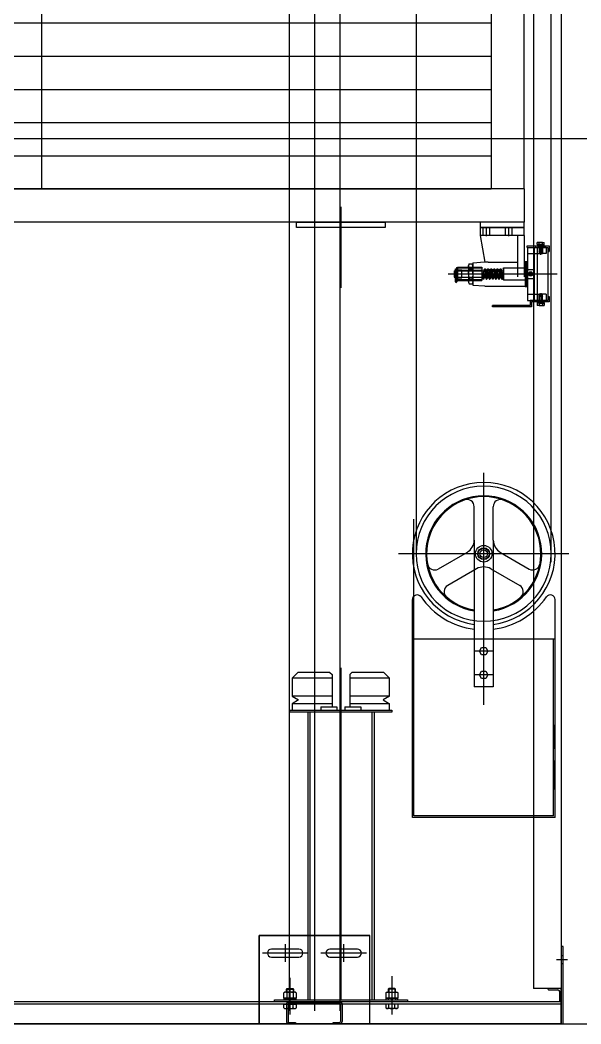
# Model space of a CAD drawing. Header units: millimetres. Extents: x 0 to 356400, y 0 to 68257.
# Drawn here: x 290724 to 291991, y 28539 to 30806 of the extents above; entities that cross this region are included whole.
import ezdxf

# ---------------------------------------------------------------- set-up
doc = ezdxf.new("R2010")
doc.units = ezdxf.units.MM
doc.header["$LTSCALE"] = 75
doc.linetypes.add('CEN', pattern=[62, 60, -1, 0, -1])
for name, color, linetype in [('8', 8, 'Continuous'), ('A-CEN', 1, 'CEN'), ('FIN-4', 4, 'Continuous')]:
    doc.layers.add(name, color=color, linetype=linetype)

# ---------------------------------------------------------------- blocks, each defined once
blk = doc.blocks.new('G$C90CD5245')
at = {"layer": '8', "linetype": 'Continuous'}
for p, q in [((5530.3, 22490.3, 0), (5530.3, 1241.5, -51449.9)), ((5835.3, 1222.8, -51500), (5835.3, 22490.3, 0)), ((5530.3, 22390.3, 0), (5530.3, 1241.5, 0)), ((5835.3, 1241.5, 0), (5835.3, 22390.3, 0)), ((5243.6, 17143.3, -51500), (5243.6, 208.6, -51500)), ((5300.6, 17143.3, -51500), (5300.6, 208.6, -51500)), ((5357.6, 17143.3, -51500), (5357.6, 208.6, -51500)), ((5795.4, 17143.3, -51500), (5795.4, 259.3, -51500)), ((5857.4, 17143.3, -51500), (5857.4, 259.3, -51500)), ((5774.4, 2065.5, -51500), (5774.4, 6765.5, -51500)), ((4685.4, 2065.5, -51500), (4685.4, 6385.5, -51500)), ((5699.4, 6385.5, -51500), (5699.4, 2065.5, -51500)), ((3521.4, 2440.5, -51500), (5699.4, 2440.5, -51500)), ((3521.4, 2365.5, -51500), (5699.4, 2365.5, -51500)), ((3521.4, 2290.5, -51500), (5699.4, 2290.5, -51500)), ((3521.4, 2215.5, -51500), (5699.4, 2215.5, -51500)), ((3521.4, 2140.5, -51500), (5699.4, 2140.5, -51500)), ((5774.4, 2065.5, -51500), (3446.4, 2065.5, -51500)), ((3521.4, 2065.5, -51500), (5699.4, 2065.5, -51500)), ((3521.4, 2065.5, -51500), (5699.4, 2065.5, -51500)), ((5774.4, 2065.5, -51500), (5774.4, 1990.5, -51500)), ((5360.4, 2025.2, -51500), (5360.4, 1842.5, -51500)), ((5774.4, 1990.5, -51500), (3446.4, 1990.5, -51500)), ((5260.4, 1990.5, -51500), (5460.4, 1990.5, -51500)), ((5260.4, 1978.5, -51500), (5260.4, 1990.5, -51500)), ((5460.4, 1978.5, -51500), (5260.4, 1978.5, -51500)), ((5460.4, 1990.5, -51500), (5460.4, 1978.5, -51500)), ((5774.4, 1990.5, -51500), (5674.4, 1990.5, -51500)), ((5674.4, 1990.5, -51500), (5674.4, 1978.5, -51500)), ((5674.4, 1978.5, -51500), (5674.4, 1960.5, -51500)), ((5774.4, 1978.5, -51500), (5674.4, 1978.5, -51500)), ((5674.4, 1978.5, -51500), (5774.4, 1978.5, -51500)), ((5681.1, 1978.5, -51500), (5681.1, 1960.5, -51500)), ((5681.1, 1978.5, -51500), (5681.1, 1960.5, -51500)), ((5688.6, 1980.3, -51500), (5688.6, 1958.7, -51500)), ((5696.1, 1978.5, -51500), (5696.1, 1960.5, -51500)), ((5696.1, 1978.5, -51500), (5696.1, 1960.5, -51500)), ((5731.1, 1978.5, -51500), (5731.1, 1960.5, -51500)), ((5731.1, 1978.5, -51500), (5731.1, 1960.5, -51500)), ((5738.6, 1980.3, -51500), (5738.6, 1958.7, -51500)), ((5746.1, 1978.5, -51500), (5746.1, 1960.5, -51500)), ((5746.1, 1978.5, -51500), (5746.1, 1960.5, -51500)), ((5774.4, 1978.5, -51500), (5774.4, 1990.5, -51500)), ((5774.4, 1960.5, -51500), (5774.4, 1978.5, -51500)), ((5674.4, 1960.5, -51500), (5685.1, 1900, -51500)), ((5759.4, 1960.5, -51500), (5674.4, 1960.5, -51500)), ((5759.4, 1960.5, -51500), (5759.4, 1866.8, -51500)), ((5774.4, 1960.5, -51500), (5759.4, 1960.5, -51500)), ((5774.4, 1960.5, -51500), (5759.4, 1960.5, -51500)), ((5774.4, 1960.5, -51500), (5774.4, 1866.8, -51500)), ((5780.6, 1936.7, -51500), (5830.8, 1936.7, -51500)), ((5780.6, 1933.5, -51500), (5780.6, 1936.7, -51500)), ((5780.6, 1933.5, -51500), (5827.6, 1933.5, -51500)), ((5781.6, 1933.5, -51500), (5813.6, 1933.5, -51500)), ((5781.6, 1933.5, -51500), (5781.6, 1919.5, -51500)), ((5796.6, 1933.5, -51500), (5796.6, 1813.5, -51500)), ((5796.6, 1933.5, -51500), (5796.6, 1813.5, -51500)), ((5796.6, 1933.5, -51500), (5827.6, 1933.5, -51500)), ((5799.6, 1936.7, -51500), (5799.6, 1933.5, -51500)), ((5803.1, 1937.7, -51500), (5820.1, 1937.7, -51500)), ((5803.1, 1936.7, -51500), (5803.1, 1937.7, -51500)), ((5803.1, 1937.7, -51500), (5803.1, 1936.7, -51500)), ((5803.1, 1936.7, -51500), (5820.1, 1936.7, -51500)), ((5803.6, 1939.7, -51500), (5803.6, 1944.7, -51500)), ((5807.7, 1944.7, -51500), (5803.6, 1944.7, -51500)), ((5803.6, 1939.7, -51500), (5803.6, 1944.7, -51500)), ((5807.7, 1939.7, -51500), (5803.6, 1939.7, -51500)), ((5803.6, 1933.5, -51500), (5803.6, 1813.5, -51500)), ((5804.9, 1937.7, -51500), (5804.9, 1939.7, -51500)), ((5804.9, 1939.7, -51500), (5804.9, 1937.7, -51500)), ((5805.6, 1936.7, -51500), (5805.6, 1933.5, -51500)), ((5805.6, 1933.5, -51500), (5805.6, 1936.7, -51500)), ((5807.6, 1939.7, -51500), (5807.6, 1944.7, -51500)), ((5807.6, 1939.7, -51500), (5807.6, 1944.7, -51500)), ((5807.6, 1939.7, -51500), (5807.6, 1944.7, -51500)), ((5807.6, 1936.7, -51500), (5807.6, 1919.7, -51500)), ((5807.6, 1936.7, -51500), (5807.6, 1919.7, -51500)), ((5807.6, 1933.5, -51500), (5807.6, 1923.5, -51500)), ((5807.6, 1933.5, -51500), (5807.6, 1923.5, -51500)), ((5807.7, 1939.7, -51500), (5807.7, 1944.7, -51500)), ((5815.7, 1944.7, -51500), (5807.7, 1944.7, -51500)), ((5815.7, 1939.7, -51500), (5807.7, 1939.7, -51500)), ((5808.4, 1933.5, -51500), (5808.4, 1919.5, -51500)), ((5808.4, 1933.5, -51500), (5808.4, 1919.5, -51500)), ((5811.6, 1916.6, -51500), (5811.6, 1941.8, -51500)), ((5813.6, 1934.9, -51500), (5813.6, 1918.1, -51500)), ((5823.6, 1933.5, -51500), (5813.6, 1933.5, -51500)), ((5814.9, 1933.5, -51500), (5814.9, 1919.5, -51500)), ((5814.9, 1933.5, -51500), (5814.9, 1919.5, -51500)), ((5815.6, 1939.7, -51500), (5815.6, 1944.7, -51500)), ((5815.6, 1939.7, -51500), (5815.6, 1944.7, -51500)), ((5815.6, 1939.7, -51500), (5815.6, 1944.7, -51500)), ((5815.6, 1936.7, -51500), (5815.6, 1919.7, -51500)), ((5815.6, 1936.7, -51500), (5815.6, 1919.7, -51500)), ((5815.6, 1933.5, -51500), (5815.6, 1923.5, -51500)), ((5815.6, 1933.5, -51500), (5815.6, 1923.5, -51500)), ((5815.7, 1944.7, -51500), (5819.6, 1944.7, -51500)), ((5815.7, 1939.7, -51500), (5815.7, 1944.7, -51500)), ((5815.7, 1939.7, -51500), (5819.6, 1939.7, -51500)), ((5817.6, 1933.5, -51500), (5817.6, 1936.7, -51500)), ((5817.6, 1936.7, -51500), (5817.6, 1933.5, -51500)), ((5818.4, 1937.7, -51500), (5818.4, 1939.7, -51500)), ((5818.4, 1939.7, -51500), (5818.4, 1937.7, -51500)), ((5819.6, 1939.7, -51500), (5819.6, 1944.7, -51500)), ((5819.6, 1939.7, -51500), (5819.6, 1944.7, -51500)), ((5820.1, 1937.7, -51500), (5820.1, 1936.7, -51500)), ((5820.1, 1936.7, -51500), (5820.1, 1937.7, -51500)), ((5823.6, 1933.5, -51500), (5823.6, 1919.5, -51500)), ((5823.6, 1933.5, -51500), (5827.6, 1933.5, -51500)), ((5827.6, 1933.5, -51500), (5827.6, 1924.5, -51500)), ((5827.6, 1933.5, -51500), (5827.6, 1924.5, -51500)), ((5827.6, 1933.5, -51500), (5827.6, 1924.5, -51500)), ((5830.8, 1936.7, -51500), (5830.8, 1924.5, -51500)), ((5781.6, 1919.5, -51500), (5813.6, 1919.5, -51500)), ((5781.6, 1919.5, -51500), (5781.6, 1827.5, -51500)), ((5815.2, 1923.5, -51500), (5807.6, 1923.5, -51500)), ((5815.2, 1923.5, -51500), (5807.6, 1923.5, -51500)), ((5815.2, 1923.5, -51500), (5807.6, 1923.5, -51500)), ((5808.4, 1922.2, -51500), (5807.6, 1923.5, -51500)), ((5808.4, 1922.2, -51500), (5807.6, 1923.5, -51500)), ((5811.7, 1919.7, -51500), (5807.6, 1919.7, -51500)), ((5807.8, 1919.5, -51500), (5807.6, 1919.7, -51500)), ((5808.6, 1918.7, -51500), (5807.6, 1919.7, -51500)), ((5811.6, 1919.7, -51500), (5807.6, 1919.7, -51500)), ((5808.6, 1918.7, -51500), (5807.8, 1919.5, -51500)), ((5815.6, 1923.5, -51500), (5808.1, 1923.5, -51500)), ((5815.6, 1923.5, -51500), (5808.1, 1923.5, -51500)), ((5815.6, 1923.5, -51500), (5808.1, 1923.5, -51500)), ((5811.7, 1918.7, -51500), (5808.6, 1918.7, -51500)), ((5815.6, 1919.7, -51500), (5811.6, 1919.7, -51500)), ((5815.6, 1919.7, -51500), (5811.6, 1919.7, -51500)), ((5814.6, 1918.7, -51500), (5811.7, 1918.7, -51500)), ((5823.6, 1919.5, -51500), (5813.6, 1919.5, -51500)), ((5814.6, 1918.7, -51500), (5815.6, 1919.7, -51500)), ((5814.6, 1918.7, -51500), (5815.4, 1919.5, -51500)), ((5814.9, 1922.2, -51500), (5815.6, 1923.5, -51500)), ((5814.9, 1922.2, -51500), (5815.6, 1923.5, -51500)), ((5815.4, 1919.5, -51500), (5815.6, 1919.7, -51500)), ((5827.6, 1924.5, -51500), (5827.6, 1822.5, -51500)), ((5827.6, 1924.5, -51500), (5827.6, 1822.5, -51500)), ((5827.6, 1924.5, -51500), (5830.8, 1924.5, -51500)), ((5618.9, 1885, -51500), (5621.4, 1885, -51500)), ((5618.9, 1885, -51500), (5621.4, 1885, -51500)), ((5618.9, 1884.7, -51500), (5618.9, 1885, -51500)), ((5618.9, 1883.8, -51500), (5618.9, 1884.7, -51500)), ((5618.9, 1881.2, -51500), (5618.9, 1883.8, -51500)), ((5620.4, 1882.2, -51500), (5620.4, 1864.8, -51500)), ((5621.4, 1888, -51500), (5621.4, 1873.5, -51500)), ((5621.4, 1888, -51500), (5623.4, 1888, -51500)), ((5621.4, 1885, -51500), (5621.9, 1885, -51500)), ((5621.4, 1885, -51500), (5621.9, 1885, -51500)), ((5621.9, 1884.7, -51500), (5621.9, 1885, -51500)), ((5621.9, 1883.8, -51500), (5621.9, 1884.7, -51500)), ((5621.9, 1883.8, -51500), (5621.9, 1881.2, -51500)), ((5623.4, 1888.5, -51500), (5648.4, 1888.5, -51500)), ((5623.4, 1888.5, -51500), (5623.4, 1882.5, -51500)), ((5623.4, 1888, -51500), (5623.4, 1881.6, -51500)), ((5623.4, 1887, -51500), (5678.4, 1887, -51500)), ((5648.4, 1887, -51500), (5623.4, 1887, -51500)), ((5623.4, 1864.5, -51500), (5623.4, 1882.5, -51500)), ((5623.4, 1882.5, -51500), (5633.4, 1882.5, -51500)), ((5623.4, 1882.5, -51500), (5633.4, 1882.5, -51500)), ((5633.4, 1873.5, -51500), (5633.4, 1882.5, -51500)), ((5650.2, 1896, -51500), (5648.4, 1893, -51500)), ((5648.4, 1893, -51500), (5648.4, 1890.4, -51500)), ((5648.4, 1890.4, -51500), (5648.4, 1873.5, -51500)), ((5648.4, 1888.5, -51500), (5658.4, 1888.5, -51500)), ((5648.4, 1888.5, -51500), (5678.4, 1888.5, -51500)), ((5648.4, 1887.5, -51500), (5658.4, 1887.5, -51500)), ((5678.4, 1887, -51500), (5648.4, 1887, -51500)), ((5650.2, 1896, -51500), (5656.7, 1896, -51500)), ((5650.2, 1884.7, -51500), (5656.7, 1884.7, -51500)), ((5650.2, 1884.7, -51500), (5656.7, 1884.7, -51500)), ((5656.7, 1896, -51500), (5658.4, 1893, -51500)), ((5658.4, 1898.5, -51500), (5684.3, 1900.6, -51500)), ((5658.4, 1898.5, -51500), (5658.4, 1851.5, -51500)), ((5658.4, 1893, -51500), (5658.4, 1890.4, -51500)), ((5658.4, 1890.4, -51500), (5658.4, 1873.5, -51500)), ((5678.4, 1888.5, -51500), (5678.4, 1873.5, -51500)), ((5684.3, 1900.6, -51500), (5685, 1900.7, -51500)), ((5692.6, 1900.3, -51500), (5759.4, 1900.3, -51500)), ((5692.6, 1900.3, -51500), (5759.4, 1900.3, -51500)), ((5726.4, 1886, -51500), (5727.4, 1887, -51500)), ((5726.4, 1886, -51500), (5726.4, 1862.5, -51500)), ((5727.4, 1887, -51500), (5727.4, 1861.6, -51500)), ((5727.4, 1887, -51500), (5776.4, 1887, -51500)), ((5727.4, 1885.3, -51500), (5727.4, 1860, -51500)), ((5774.4, 1901, -51500), (5776.4, 1901, -51500)), ((5776.4, 1901.5, -51500), (5776.4, 1873.5, -51500)), ((5776.4, 1901.5, -51500), (5778.1, 1901.5, -51500)), ((5776.4, 1901, -51500), (5776.4, 1849.3, -51500)), ((5776.4, 1887, -51500), (5776.4, 1861.6, -51500)), ((5776.4, 1883.7, -51500), (5781.5, 1883.7, -51500)), ((5776.4, 1883.5, -51500), (5778.1, 1883.5, -51500)), ((5778.1, 1901.5, -51500), (5778.1, 1873.5, -51500)), ((5778.1, 1901.5, -51500), (5779.8, 1901.5, -51500)), ((5778.1, 1901.5, -51500), (5778.1, 1873.5, -51500)), ((5778.1, 1883.5, -51500), (5779.8, 1883.5, -51500)), ((5779.8, 1901.5, -51500), (5781.5, 1901.5, -51500)), ((5779.8, 1901.5, -51500), (5779.8, 1873.5, -51500)), ((5779.8, 1901.5, -51500), (5779.8, 1873.5, -51500)), ((5779.8, 1883.5, -51500), (5781.5, 1883.5, -51500)), ((5781.5, 1901.5, -51500), (5781.5, 1873.5, -51500)), ((5781.5, 1883.7, -51500), (5781.6, 1883.7, -51500)), ((5781.6, 1883.7, -51500), (5796.6, 1883.7, -51500)), ((5781.6, 1883.7, -51500), (5796.4, 1883.7, -51500)), ((5796.4, 1883.7, -51500), (5796.4, 1864.5, -51500)), ((5602.6, 1873.5, -51500), (5848.9, 1873.5, -51500)), ((5616.4, 1880.7, -51500), (5616.4, 1867.1, -51500)), ((5616.4, 1880.7, -51500), (5618.7, 1880.7, -51500)), ((5616.4, 1867.1, -51500), (5616.4, 1866.2, -51500)), ((5616.4, 1866.2, -51500), (5618.7, 1866.2, -51500)), ((5622.2, 1881.2, -51500), (5618.6, 1881.2, -51500)), ((5622.2, 1865.8, -51500), (5618.6, 1865.8, -51500)), ((5618.7, 1880.7, -51500), (5618.8, 1880.7, -51500)), ((5618.7, 1880.7, -51500), (5618.7, 1866.2, -51500)), ((5618.7, 1866.2, -51500), (5618.8, 1866.2, -51500)), ((5618.8, 1866.2, -51500), (5618.9, 1866.3, -51500)), ((5618.9, 1880.7, -51500), (5618.9, 1881.2, -51500)), ((5618.9, 1881.2, -51500), (5621.9, 1881.2, -51500)), ((5618.9, 1866.3, -51500), (5618.9, 1880.7, -51500)), ((5618.9, 1865.8, -51500), (5618.9, 1866.3, -51500)), ((5618.9, 1865.8, -51500), (5621.9, 1865.8, -51500)), ((5618.9, 1863.4, -51500), (5618.9, 1865.8, -51500)), ((5618.9, 1859.6, -51500), (5618.9, 1863.4, -51500)), ((5618.9, 1855.7, -51500), (5618.9, 1859.6, -51500)), ((5618.9, 1856, -51500), (5618.9, 1859.5, -51500)), ((5621.4, 1882, -51500), (5623.4, 1882, -51500)), ((5621.4, 1873.5, -51500), (5621.4, 1859, -51500)), ((5621.4, 1865, -51500), (5623.4, 1865, -51500)), ((5621.9, 1865.8, -51500), (5621.9, 1881.2, -51500)), ((5621.9, 1865.8, -51500), (5621.9, 1863.4, -51500)), ((5621.9, 1859.6, -51500), (5621.9, 1863.4, -51500)), ((5621.9, 1859.6, -51500), (5621.9, 1855.7, -51500)), ((5622.2, 1880.7, -51500), (5622.2, 1866.2, -51500)), ((5622.2, 1880.7, -51500), (5726.4, 1880.7, -51500)), ((5622.2, 1866.2, -51500), (5726.4, 1866.2, -51500)), ((5623.4, 1881.6, -51500), (5623.4, 1873.5, -51500)), ((5678.4, 1881.5, -51500), (5623.4, 1881.5, -51500)), ((5623.4, 1873.5, -51500), (5623.4, 1865.3, -51500)), ((5678.4, 1865.5, -51500), (5623.4, 1865.5, -51500)), ((5623.4, 1865.3, -51500), (5623.4, 1859, -51500)), ((5623.4, 1864.5, -51500), (5633.4, 1864.5, -51500)), ((5623.4, 1864.5, -51500), (5623.4, 1858.5, -51500)), ((5623.4, 1864.5, -51500), (5633.4, 1864.5, -51500)), ((5648.4, 1860, -51500), (5623.4, 1860, -51500)), ((5623.4, 1860, -51500), (5678.4, 1860, -51500)), ((5633.4, 1864.5, -51500), (5633.4, 1873.5, -51500)), ((5648.4, 1873.5, -51500), (5648.4, 1856.6, -51500)), ((5678.4, 1860, -51500), (5648.4, 1860, -51500)), ((5648.4, 1859.5, -51500), (5658.4, 1859.5, -51500)), ((5650.2, 1862.2, -51500), (5656.7, 1862.2, -51500)), ((5650.2, 1862.2, -51500), (5656.7, 1862.2, -51500)), ((5658.4, 1873.5, -51500), (5658.4, 1856.6, -51500)), ((5658.4, 1873.5, -51500), (5658.4, 1873.5, -51500)), ((5658.4, 1873.5, -51500), (5658.4, 1873.5, -51500)), ((5678.4, 1873.5, -51500), (5678.4, 1858.5, -51500)), ((5679, 1873.3, -51500), (5680.4, 1873.5, -51500)), ((5680.4, 1873.5, -51500), (5681.9, 1873.6, -51500)), ((5726.4, 1862.5, -51500), (5726.4, 1861, -51500)), ((5726.4, 1861, -51500), (5727.4, 1860, -51500)), ((5727.4, 1860, -51500), (5776.4, 1860, -51500)), ((5776.4, 1873.5, -51500), (5776.4, 1845.5, -51500)), ((5776.4, 1863.5, -51500), (5778.1, 1863.5, -51500)), ((5776.4, 1863.2, -51500), (5781.5, 1863.2, -51500)), ((5776.4, 1861.6, -51500), (5776.4, 1860, -51500)), ((5778.1, 1873.5, -51500), (5778.1, 1845.5, -51500)), ((5778.1, 1873.5, -51500), (5778.1, 1845.5, -51500)), ((5778.1, 1863.5, -51500), (5779.8, 1863.5, -51500)), ((5779.8, 1873.5, -51500), (5779.8, 1845.5, -51500)), ((5779.8, 1873.5, -51500), (5779.8, 1845.5, -51500)), ((5779.8, 1863.5, -51500), (5781.5, 1863.5, -51500)), ((5781.5, 1873.5, -51500), (5781.5, 1845.5, -51500)), ((5781.5, 1863.2, -51500), (5781.6, 1863.2, -51500)), ((5781.6, 1863.2, -51500), (5796.6, 1863.2, -51500)), ((5781.6, 1863.2, -51500), (5796.4, 1863.2, -51500)), ((5791.9, 1873.5, -51500), (5785.4, 1873.5, -51500)), ((5788.6, 1870.2, -51500), (5788.6, 1876.7, -51500)), ((5796.4, 1864.5, -51500), (5796.4, 1863.2, -51500)), ((5622.2, 1858.5, -51500), (5618.6, 1858.5, -51500)), ((5621.9, 1856, -51500), (5618.9, 1856, -51500)), ((5621.4, 1859, -51500), (5621.9, 1859, -51500)), ((5621.9, 1859, -51500), (5623.4, 1859, -51500)), ((5623.4, 1858.5, -51500), (5648.4, 1858.5, -51500)), ((5648.4, 1858.5, -51500), (5658.4, 1858.5, -51500)), ((5648.4, 1858.5, -51500), (5678.4, 1858.5, -51500)), ((5648.4, 1856.6, -51500), (5648.4, 1854, -51500)), ((5648.4, 1854, -51500), (5650.2, 1851, -51500)), ((5650.2, 1851, -51500), (5656.7, 1851, -51500)), ((5658.4, 1854, -51500), (5656.7, 1851, -51500)), ((5658.4, 1856.6, -51500), (5658.4, 1854, -51500)), ((5658.4, 1851.5, -51500), (5658.4, 1848.5, -51500)), ((5658.4, 1848.5, -51500), (5684.3, 1846.3, -51500)), ((5692.6, 1846, -51500), (5776.4, 1846, -51500)), ((5776.4, 1849.3, -51500), (5776.4, 1846, -51500)), ((5776.4, 1845.5, -51500), (5778.1, 1845.5, -51500)), ((5778.1, 1845.5, -51500), (5779.8, 1845.5, -51500)), ((5779.8, 1845.5, -51500), (5781.5, 1845.5, -51500)), ((5781.6, 1827.5, -51500), (5813.6, 1827.5, -51500)), ((5781.6, 1827.5, -51500), (5781.6, 1813.5, -51500)), ((5807.8, 1827.5, -51500), (5807.6, 1827.3, -51500)), ((5807.6, 1827.3, -51500), (5811.6, 1827.3, -51500)), ((5807.6, 1810.3, -51500), (5807.6, 1827.3, -51500)), ((5808.4, 1824.8, -51500), (5807.6, 1823.5, -51500)), ((5808.4, 1824.8, -51500), (5807.6, 1823.5, -51500)), ((5807.6, 1823.5, -51500), (5815.2, 1823.5, -51500)), ((5807.6, 1813.5, -51500), (5807.6, 1823.5, -51500)), ((5807.6, 1823.5, -51500), (5815.2, 1823.5, -51500)), ((5807.6, 1813.5, -51500), (5807.6, 1823.5, -51500)), ((5807.6, 1823.5, -51500), (5815.2, 1823.5, -51500)), ((5808.6, 1828.3, -51500), (5807.8, 1827.5, -51500)), ((5808.1, 1823.5, -51500), (5815.6, 1823.5, -51500)), ((5808.1, 1823.5, -51500), (5815.6, 1823.5, -51500)), ((5808.1, 1823.5, -51500), (5815.6, 1823.5, -51500)), ((5808.4, 1813.5, -51500), (5808.4, 1827.5, -51500)), ((5808.4, 1813.5, -51500), (5808.4, 1827.5, -51500)), ((5808.6, 1828.3, -51500), (5811.6, 1828.3, -51500)), ((5811.6, 1830.4, -51500), (5811.6, 1805.2, -51500)), ((5811.6, 1828.3, -51500), (5814.6, 1828.3, -51500)), ((5811.6, 1827.3, -51500), (5815.6, 1827.3, -51500)), ((5813.6, 1828.9, -51500), (5813.6, 1812.1, -51500)), ((5823.6, 1827.5, -51500), (5813.6, 1827.5, -51500)), ((5814.6, 1828.3, -51500), (5815.4, 1827.5, -51500)), ((5814.9, 1813.5, -51500), (5814.9, 1827.5, -51500)), ((5814.9, 1813.5, -51500), (5814.9, 1827.5, -51500)), ((5814.9, 1824.8, -51500), (5815.6, 1823.5, -51500)), ((5814.9, 1824.8, -51500), (5815.6, 1823.5, -51500)), ((5815.4, 1827.5, -51500), (5815.6, 1827.3, -51500)), ((5815.6, 1810.3, -51500), (5815.6, 1827.3, -51500)), ((5815.6, 1813.5, -51500), (5815.6, 1823.5, -51500)), ((5815.6, 1813.5, -51500), (5815.6, 1823.5, -51500)), ((5823.6, 1827.5, -51500), (5823.6, 1813.5, -51500)), ((5827.6, 1822.5, -51500), (5827.6, 1813.5, -51500)), ((5827.6, 1822.5, -51500), (5827.6, 1813.5, -51500)), ((5827.6, 1822.5, -51500), (5827.6, 1813.5, -51500)), ((5827.6, 1822.5, -51500), (5830.8, 1822.5, -51500)), ((5830.8, 1822.5, -51500), (5830.8, 1810.3, -51500)), ((5787.6, 1802.5, -51500), (5702.6, 1802.5, -51500)), ((5702.6, 1799.3, -51500), (5702.6, 1802.5, -51500)), ((5790.8, 1799.3, -51500), (5702.6, 1799.3, -51500)), ((5748.6, 1802.5, -51500), (5748.6, 1799.3, -51500)), ((5754.6, 1802.8, -51500), (5754.6, 1799, -51500)), ((5770.6, 1802.8, -51500), (5770.6, 1799, -51500)), ((5776.6, 1802.5, -51500), (5776.6, 1799.3, -51500)), ((5781.6, 1813.5, -51500), (5813.6, 1813.5, -51500)), ((5818.9, 1813.5, -51500), (5787.6, 1813.5, -51500)), ((5787.6, 1813.5, -51500), (5787.6, 1802.5, -51500)), ((5830.8, 1810.3, -51500), (5790.8, 1810.3, -51500)), ((5790.8, 1810.3, -51500), (5790.8, 1799.3, -51500)), ((5796.6, 1813.5, -51500), (5827.6, 1813.5, -51500)), ((5799.6, 1813.5, -51500), (5799.6, 1810.3, -51500)), ((5803.1, 1809.3, -51500), (5803.1, 1810.3, -51500)), ((5820.1, 1810.3, -51500), (5803.1, 1810.3, -51500)), ((5820.1, 1809.3, -51500), (5803.1, 1809.3, -51500)), ((5807.6, 1807.3, -51500), (5803.6, 1807.3, -51500)), ((5803.6, 1807.3, -51500), (5803.6, 1802.3, -51500)), ((5807.6, 1802.3, -51500), (5803.6, 1802.3, -51500)), ((5804.9, 1807.3, -51500), (5804.9, 1809.3, -51500)), ((5805.6, 1813.5, -51500), (5805.6, 1810.3, -51500)), ((5805.6, 1810.3, -51500), (5805.6, 1813.5, -51500)), ((5807.6, 1807.3, -51500), (5807.6, 1802.3, -51500)), ((5807.6, 1807.3, -51500), (5807.6, 1802.3, -51500)), ((5807.6, 1807.3, -51500), (5815.6, 1807.3, -51500)), ((5807.6, 1802.3, -51500), (5815.6, 1802.3, -51500)), ((5810.6, 1813.8, -51500), (5810.6, 1810, -51500)), ((5812.6, 1813.8, -51500), (5812.6, 1810, -51500)), ((5823.6, 1813.5, -51500), (5813.6, 1813.5, -51500)), ((5815.6, 1807.3, -51500), (5815.6, 1802.3, -51500)), ((5815.6, 1807.3, -51500), (5819.6, 1807.3, -51500)), ((5815.6, 1807.3, -51500), (5815.6, 1802.3, -51500)), ((5815.6, 1802.3, -51500), (5819.6, 1802.3, -51500)), ((5817.6, 1810.3, -51500), (5817.6, 1813.5, -51500)), ((5817.6, 1813.5, -51500), (5817.6, 1810.3, -51500)), ((5818.4, 1807.3, -51500), (5818.4, 1809.3, -51500)), ((5827.6, 1813.5, -51500), (5818.9, 1813.5, -51500)), ((5819.6, 1807.3, -51500), (5819.6, 1802.3, -51500)), ((5820.1, 1809.3, -51500), (5820.1, 1810.3, -51500)), ((5823.6, 1813.5, -51500), (5827.6, 1813.5, -51500)), ((5682.8, 900.1, -51500), (5682.8, 1424.1, -51500)), ((5661.3, 1272.5, -51500), (5661.3, 1347.8, -51500)), ((5704.2, 1272.5, -51500), (5704.2, 1347.8, -51500)), ((5524.1, 1319.8, -51500), (5524.1, 835.8, -51500)), ((5524.1, 1319.8, -51500), (5524.1, 835.8, -51500)), ((5661.3, 1272.5, -51500), (5661.3, 940.8, -51500)), ((5704.2, 1272.5, -51500), (5704.2, 940.8, -51500)), ((5875.3, 1241.5, -51500), (5490.3, 1241.5, -51500)), ((5645.2, 1244.6, -51500), (5580, 1206.9, -51500)), ((5720.4, 1244.6, -51500), (5785.6, 1206.9, -51500)), ((5666.7, 1207.4, -51500), (5601.4, 1169.7, -51500)), ((5698.9, 1207.4, -51500), (5764.1, 1169.7, -51500)), ((5521.7, 646, -51500), (5521.7, 1137.9, -51500)), ((5843.9, 646, -51500), (5843.9, 1137.9, -51500)), ((5843.9, 1048.2, -51500), (5521.7, 1048.2, -51500)), ((5525.1, 649.4, -51500), (5525.1, 1048.2, -51500)), ((5840.4, 649.4, -51500), (5840.4, 1048.2, -51500)), ((5704.2, 1021.3, -51500), (5661.3, 1021.3, -51500)), ((5673.1, 1021.3, -51500), (5677.9, 1029.7, -51500)), ((5677.9, 1013, -51500), (5673.1, 1021.3, -51500)), ((5677.9, 1029.7, -51500), (5687.6, 1029.7, -51500)), ((5687.6, 1029.7, -51500), (5692.4, 1021.3, -51500)), ((5692.4, 1021.3, -51500), (5687.6, 1013, -51500)), ((5687.6, 1013, -51500), (5677.9, 1013, -51500)), ((5360.4, 984, -51500), (5360.4, 883.8, -51500)), ((5673.1, 967.6, -51500), (5677.9, 976, -51500)), ((5677.9, 976, -51500), (5687.6, 976, -51500)), ((5687.6, 976, -51500), (5692.4, 967.6, -51500)), ((5263.4, 973.3, -51500), (5250.4, 960.3, -51500)), ((5340.4, 960.3, -51500), (5250.4, 960.3, -51500)), ((5250.4, 960.3, -51500), (5250.4, 919.4, -51500)), ((5335.4, 973.3, -51500), (5263.4, 973.3, -51500)), ((5335.4, 973.3, -51500), (5340.4, 968.3, -51500)), ((5340.4, 968.3, -51500), (5340.4, 895.8, -51500)), ((5385.4, 973.3, -51500), (5380.4, 968.3, -51500)), ((5380.4, 968.3, -51500), (5380.4, 895.8, -51500)), ((5470.4, 960.3, -51500), (5380.4, 960.3, -51500)), ((5457.4, 973.3, -51500), (5385.4, 973.3, -51500)), ((5457.4, 973.3, -51500), (5470.4, 960.3, -51500)), ((5470.4, 919.4, -51500), (5470.4, 960.3, -51500)), ((5704.2, 967.6, -51500), (5661.3, 967.6, -51500)), ((5677.9, 959.3, -51500), (5673.1, 967.6, -51500)), ((5687.6, 959.3, -51500), (5677.9, 959.3, -51500)), ((5692.4, 967.6, -51500), (5687.6, 959.3, -51500)), ((5704.2, 940.8, -51500), (5661.3, 940.8, -51500)), ((5340.4, 919.4, -51500), (5250.4, 919.4, -51500)), ((5250.4, 919.4, -51500), (5264.8, 911.3, -51500)), ((5264.8, 911.3, -51500), (5250.4, 902.2, -51500)), ((5470.4, 919.4, -51500), (5380.4, 919.4, -51500)), ((5470.4, 919.4, -51500), (5456.1, 911.3, -51500)), ((5456.1, 911.3, -51500), (5470.4, 902.2, -51500)), ((5245.4, 888.3, -51500), (5360.4, 888.3, -51500)), ((5245.4, 883.8, -51500), (5245.4, 888.3, -51500)), ((5340.4, 902.2, -51500), (5250.4, 902.2, -51500)), ((5250.4, 902.2, -51500), (5250.4, 888.3, -51500)), ((5315.4, 895.8, -51500), (5315.4, 888.3, -51500)), ((5315.4, 895.8, -51500), (5351.4, 895.8, -51500)), ((5351.4, 895.8, -51500), (5351.4, 888.3, -51500)), ((5360.4, 888.3, -51500), (5475.4, 888.3, -51500)), ((5369.4, 895.8, -51500), (5369.4, 888.3, -51500)), ((5369.4, 895.8, -51500), (5405.4, 895.8, -51500)), ((5369.4, 888.3, -51500), (5470.4, 888.3, -51500)), ((5470.4, 902.2, -51500), (5380.4, 902.2, -51500)), ((5405.4, 895.8, -51500), (5405.4, 888.3, -51500)), ((5470.4, 888.3, -51500), (5470.4, 902.2, -51500)), ((5475.4, 888.3, -51500), (5475.4, 883.8, -51500)), ((5475.4, 883.8, -51500), (5245.4, 883.8, -51500)), ((5285.4, 883.8, -51500), (5285.4, 233.8, -51500)), ((5290.4, 883.8, -51500), (5290.4, 233.8, -51500)), ((5360.4, 883.8, -51500), (5360.4, 233.8, -51500)), ((5360.4, 883.8, -51500), (5360.4, 233.8, -51500)), ((5430.4, 883.8, -51500), (5430.4, 233.8, -51500)), ((5435.4, 883.8, -51500), (5435.4, 233.8, -51500)), ((5842.3, 800.6, -51500), (5842.3, 854.6, -51500)), ((5842.5, 720.7, -51500), (5842.5, 774.7, -51500)), ((5842.3, 741.5, -51500), (5842.3, 753.5, -51500)), ((5842.5, 708.7, -51500), (5842.5, 762.7, -51500)), ((5843.9, 646, -51500), (5521.7, 646, -51500)), ((5840.4, 649.4, -51500), (5525.1, 649.4, -51500)), ((5175.6, 379.3, -51500), (5425.6, 379.3, -51500)), ((5175.6, 179.3, -51500), (5175.6, 379.3, -51500)), ((5175.6, 379.3, -51500), (5175.6, 179.3, -51500)), ((5425.6, 379.3, -51500), (5175.6, 379.3, -51500)), ((5425.6, 179.3, -51500), (5425.6, 379.3, -51500)), ((5234.6, 359.3, -51500), (5234.6, 319.3, -51500)), ((5366.6, 359.3, -51500), (5366.6, 319.3, -51500)), ((5861.9, 354.3, -51500), (5857.4, 354.3, -51500)), ((5857.4, 354.3, -51500), (5857.4, 179.3, -51500)), ((5861.9, 179.3, -51500), (5861.9, 354.3, -51500)), ((5286.1, 339.3, -51500), (5183.1, 339.3, -51500)), ((5418.1, 339.3, -51500), (5315.1, 339.3, -51500)), ((5871.8, 324.3, -51500), (5846.8, 324.3, -51500)), ((5861.9, 333.3, -51500), (5857.4, 333.3, -51500)), ((5861.9, 315.3, -51500), (5857.4, 315.3, -51500)), ((5245.4, 283.1, -51500), (5245.4, 200.5, -51500)), ((5475.4, 287.5, -51500), (5475.4, 200.5, -51500)), ((5233.4, 250.8, -51500), (5231.6, 249.7, -51500)), ((5231.6, 237.8, -51500), (5231.6, 249.7, -51500)), ((5257.4, 250.8, -51500), (5233.4, 250.8, -51500)), ((5237.4, 258.2, -51500), (5238.5, 259.3, -51500)), ((5237.4, 258.2, -51500), (5253.4, 258.2, -51500)), ((5237.4, 250.8, -51500), (5237.4, 258.2, -51500)), ((5238.5, 259.3, -51500), (5238.5, 250.8, -51500)), ((5238.5, 259.3, -51500), (5252.4, 259.3, -51500)), ((5238.5, 249.7, -51500), (5238.5, 237.8, -51500)), ((5252.4, 259.3, -51500), (5252.4, 250.8, -51500)), ((5252.4, 259.3, -51500), (5253.4, 258.2, -51500)), ((5252.4, 249.7, -51500), (5252.4, 237.8, -51500)), ((5253.4, 258.2, -51500), (5253.4, 250.8, -51500)), ((5259.3, 249.7, -51500), (5257.4, 250.8, -51500)), ((5259.3, 249.7, -51500), (5259.3, 237.8, -51500)), ((5461.6, 249.7, -51500), (5463.4, 250.8, -51500)), ((5461.6, 249.7, -51500), (5461.6, 237.8, -51500)), ((5463.4, 250.8, -51500), (5487.4, 250.8, -51500)), ((5468.5, 259.3, -51500), (5467.4, 258.2, -51500)), ((5467.4, 258.2, -51500), (5467.4, 250.8, -51500)), ((5483.4, 258.2, -51500), (5467.4, 258.2, -51500)), ((5468.5, 259.3, -51500), (5468.5, 250.8, -51500)), ((5482.4, 259.3, -51500), (5468.5, 259.3, -51500)), ((5468.5, 249.7, -51500), (5468.5, 237.8, -51500)), ((5482.4, 259.3, -51500), (5482.4, 250.8, -51500)), ((5483.4, 258.2, -51500), (5482.4, 259.3, -51500)), ((5482.4, 249.7, -51500), (5482.4, 237.8, -51500)), ((5483.4, 250.8, -51500), (5483.4, 258.2, -51500)), ((5487.4, 250.8, -51500), (5489.3, 249.7, -51500)), ((5489.3, 237.8, -51500), (5489.3, 249.7, -51500)), ((5857.4, 259.3, -51500), (5795.4, 259.3, -51500)), ((5827.4, 259.3, -51500), (5827.4, 258.3, -51500)), ((5857.4, 259.3, -51500), (5827.4, 259.3, -51500)), ((5829.4, 256.3, -51500), (5850.4, 256.3, -51500)), ((5854.4, 231.3, -51500), (5854.4, 252.3, -51500)), ((5857.4, 229.3, -51500), (5857.4, 259.3, -51500)), ((5857.4, 229.3, -51500), (3363.4, 229.3, -51500)), ((5210.4, 233.8, -51500), (5510.4, 233.8, -51500)), ((5210.4, 229.3, -51500), (5210.4, 233.8, -51500)), ((5510.4, 229.3, -51500), (5210.4, 229.3, -51500)), ((5259.3, 237.8, -51500), (5231.6, 237.8, -51500)), ((5232.1, 233.8, -51500), (5232.1, 237.8, -51500)), ((5232.1, 237.8, -51500), (5258.7, 237.8, -51500)), ((5258.7, 233.8, -51500), (5232.1, 233.8, -51500)), ((5237.3, 237.8, -51500), (5237.3, 233.8, -51500)), ((5242.8, 237.8, -51500), (5246.8, 233.8, -51500)), ((5244.1, 237.8, -51500), (5248.1, 233.8, -51500)), ((5253.5, 237.8, -51500), (5253.5, 233.8, -51500)), ((5258.7, 237.8, -51500), (5258.7, 233.8, -51500)), ((5360.4, 233.8, -51500), (5435.4, 233.8, -51500)), ((5461.6, 237.8, -51500), (5489.3, 237.8, -51500)), ((5462.1, 237.8, -51500), (5462.1, 233.8, -51500)), ((5488.7, 237.8, -51500), (5462.1, 237.8, -51500)), ((5462.1, 233.8, -51500), (5488.7, 233.8, -51500)), ((5467.3, 237.8, -51500), (5467.3, 233.8, -51500)), ((5476.8, 237.8, -51500), (5472.8, 233.8, -51500)), ((5478.1, 237.8, -51500), (5474.1, 233.8, -51500)), ((5483.5, 237.8, -51500), (5483.5, 233.8, -51500)), ((5488.7, 233.8, -51500), (5488.7, 237.8, -51500)), ((5510.4, 233.8, -51500), (5510.4, 229.3, -51500)), ((5856.4, 229.3, -51500), (5857.4, 229.3, -51500)), ((5857.4, 179.3, -51500), (5857.4, 229.3, -51500)), ((5857.4, 224.3, -51500), (3363.4, 224.3, -51500)), ((5231.6, 224.3, -51500), (5259.3, 224.3, -51500)), ((5231.6, 215.4, -51500), (5231.6, 224.3, -51500)), ((5231.6, 215.4, -51500), (5233.4, 214.3, -51500)), ((5233.4, 214.3, -51500), (5257.4, 214.3, -51500)), ((5238.5, 215.4, -51500), (5238.5, 224.3, -51500)), ((5252.4, 215.4, -51500), (5252.4, 224.3, -51500)), ((5257.4, 214.3, -51500), (5259.3, 215.4, -51500)), ((5259.3, 224.3, -51500), (5259.3, 215.4, -51500)), ((5461.6, 224.3, -51500), (5461.6, 215.4, -51500)), ((5489.3, 224.3, -51500), (5461.6, 224.3, -51500)), ((5463.4, 214.3, -51500), (5461.6, 215.4, -51500)), ((5487.4, 214.3, -51500), (5463.4, 214.3, -51500)), ((5468.5, 215.4, -51500), (5468.5, 224.3, -51500)), ((5482.4, 215.4, -51500), (5482.4, 224.3, -51500)), ((5489.3, 215.4, -51500), (5487.4, 214.3, -51500)), ((5489.3, 215.4, -51500), (5489.3, 224.3, -51500)), ((3363.4, 180.3, -51500), (5857.4, 180.3, -51500)), ((5175.6, 179.3, -51500), (5425.6, 179.3, -51500)), ((5857.4, 179.3, -51500), (5861.9, 179.3, -51500))]:
    blk.add_line(p, q, dxfattribs=at)
at = {"layer": '8', "linetype": 'Continuous', "elevation": -51500}
for points in [[(5648.4, 1890.4), (5648.5, 1891.5), (5648.7, 1892.6), (5649.1, 1893.7), (5649.6, 1894.8), (5650.2, 1896)], [(5648.4, 1890.4), (5648.5, 1891.5), (5648.7, 1892.6), (5649.1, 1893.7), (5649.6, 1894.8), (5650.2, 1896)], [(5648.4, 1890.4), (5648.5, 1889.3), (5648.7, 1888.1), (5649.1, 1887), (5649.6, 1885.9), (5650.2, 1884.7)], [(5648.4, 1890.4), (5648.5, 1889.3), (5648.7, 1888.1), (5649.1, 1887), (5649.6, 1885.9), (5650.2, 1884.7)], [(5648.4, 1873.5), (5648.5, 1875.7), (5648.7, 1877.9), (5649.1, 1880.1), (5649.6, 1882.4), (5650.2, 1884.7)], [(5648.4, 1873.5), (5648.5, 1875.7), (5648.7, 1877.9), (5649.1, 1880.1), (5649.6, 1882.4), (5650.2, 1884.7)], [(5658.4, 1890.4), (5658.4, 1891.5), (5658.2, 1892.6), (5657.8, 1893.7), (5657.3, 1894.8), (5656.7, 1896)], [(5658.4, 1890.4), (5658.4, 1891.5), (5658.2, 1892.6), (5657.8, 1893.7), (5657.3, 1894.8), (5656.7, 1896)], [(5658.4, 1890.4), (5658.4, 1889.3), (5658.2, 1888.1), (5657.8, 1887), (5657.3, 1885.9), (5656.7, 1884.7)], [(5658.4, 1890.4), (5658.4, 1889.3), (5658.2, 1888.1), (5657.8, 1887), (5657.3, 1885.9), (5656.7, 1884.7)], [(5658.4, 1873.5), (5658.4, 1875.1), (5658.3, 1876.6), (5658.1, 1878.2), (5657.7, 1880.6), (5657.1, 1883.1), (5656.7, 1884.7)], [(5658.4, 1873.5), (5658.4, 1875.7), (5658.2, 1877.9), (5657.8, 1880.1), (5657.3, 1882.4), (5656.7, 1884.7)], [(5682.2, 1865), (5681.9, 1864.9), (5681.5, 1864.8), (5681.2, 1864.5), (5681.1, 1864.4), (5681.1, 1864.4), (5681.1, 1864.4), (5681.2, 1864.7), (5681.4, 1865.4), (5681.6, 1867), (5682, 1869.7), (5682.6, 1875), (5683.1, 1879), (5683.4, 1881.2), (5683.7, 1882.6), (5683.9, 1883.4), (5684.1, 1883.9), (5684.3, 1884.3), (5684.7, 1884.6), (5685.1, 1884.9), (5685.5, 1885), (5685.7, 1885)], [(5682.2, 1862), (5682.6, 1862), (5683, 1862.2), (5683.4, 1862.5), (5683.6, 1862.8), (5683.9, 1863.3), (5684.1, 1864.1), (5684.4, 1865.2), (5684.7, 1867), (5685.1, 1870.4), (5685.8, 1876.4), (5686.2, 1879.5), (5686.5, 1881.3), (5686.7, 1882.2), (5686.8, 1882.5), (5686.8, 1882.6), (5686.8, 1882.6), (5686.8, 1882.5), (5686.7, 1882.4), (5686.4, 1882.2), (5686, 1882), (5685.7, 1882)], [(5685.7, 1882), (5685.4, 1882), (5685, 1882.2), (5684.7, 1882.4), (5684.6, 1882.5), (5684.6, 1882.6), (5684.6, 1882.5), (5684.7, 1882.3), (5684.9, 1881.5), (5685.2, 1879.9), (5685.5, 1877), (5686.1, 1871.5), (5686.6, 1867.8), (5686.9, 1865.6), (5687.2, 1864.4), (5687.4, 1863.5), (5687.7, 1862.9), (5687.9, 1862.6), (5688.2, 1862.3), (5688.6, 1862.1), (5689, 1862), (5689.2, 1862)], [(5685.7, 1885), (5686.1, 1884.9), (5686.5, 1884.8), (5686.9, 1884.5), (5687.1, 1884.1), (5687.4, 1883.6), (5687.6, 1882.9), (5687.9, 1881.7), (5688.2, 1879.6), (5688.6, 1876.3), (5689.3, 1870.4), (5689.7, 1867.4), (5690, 1865.7), (5690.2, 1864.8), (5690.3, 1864.4), (5690.3, 1864.4), (5690.3, 1864.4), (5690.3, 1864.4), (5690.2, 1864.5), (5689.9, 1864.8), (5689.5, 1864.9), (5689.2, 1865)], [(5689.2, 1865), (5688.9, 1864.9), (5688.5, 1864.8), (5688.2, 1864.5), (5688.1, 1864.4), (5688.1, 1864.4), (5688.1, 1864.4), (5688.2, 1864.6), (5688.4, 1865.3), (5688.6, 1866.7), (5689, 1869.4), (5689.5, 1874.4), (5690, 1878.7), (5690.4, 1881), (5690.6, 1882.4), (5690.9, 1883.3), (5691.1, 1883.9), (5691.3, 1884.3), (5691.7, 1884.6), (5692.1, 1884.9), (5692.5, 1885), (5692.7, 1885)], [(5689.2, 1862), (5689.6, 1862), (5690, 1862.2), (5690.4, 1862.5), (5690.6, 1862.8), (5690.9, 1863.3), (5691.1, 1864.1), (5691.4, 1865.1), (5691.7, 1867), (5692.1, 1870.2), (5692.8, 1876.4), (5693.2, 1879.5), (5693.5, 1881.3), (5693.7, 1882.2), (5693.8, 1882.5), (5693.8, 1882.6), (5693.8, 1882.6), (5693.8, 1882.5), (5693.7, 1882.4), (5693.4, 1882.2), (5693, 1882), (5692.7, 1882)], [(5692.7, 1882), (5692.4, 1882), (5692, 1882.2), (5691.7, 1882.4), (5691.6, 1882.5), (5691.6, 1882.6), (5691.6, 1882.5), (5691.7, 1882.3), (5691.9, 1881.5), (5692.2, 1879.8), (5692.6, 1876.7), (5693.2, 1870.8), (5693.6, 1867.5), (5693.9, 1865.6), (5694.2, 1864.4), (5694.4, 1863.5), (5694.7, 1862.9), (5694.9, 1862.6), (5695.2, 1862.3), (5695.6, 1862.1), (5696, 1862), (5696.2, 1862)], [(5692.7, 1885), (5693.1, 1884.9), (5693.5, 1884.8), (5693.9, 1884.5), (5694.1, 1884.1), (5694.4, 1883.6), (5694.6, 1882.9), (5694.9, 1881.8), (5695.2, 1879.9), (5695.6, 1876.5), (5696.3, 1870.6), (5696.7, 1867.4), (5697, 1865.7), (5697.2, 1864.8), (5697.3, 1864.4), (5697.3, 1864.4), (5697.3, 1864.4), (5697.3, 1864.4), (5697.2, 1864.5), (5696.9, 1864.8), (5696.5, 1864.9), (5696.2, 1865)], [(5696.2, 1865), (5695.9, 1864.9), (5695.5, 1864.8), (5695.2, 1864.5), (5695.1, 1864.4), (5695.1, 1864.4), (5695.1, 1864.4), (5695.2, 1864.6), (5695.3, 1865.3), (5695.6, 1866.6), (5695.9, 1869.2), (5696.5, 1873.8), (5697, 1878.2), (5697.3, 1880.9), (5697.6, 1882.4), (5697.9, 1883.3), (5698.1, 1883.9), (5698.3, 1884.3), (5698.7, 1884.6), (5699.1, 1884.9), (5699.5, 1885), (5699.7, 1885)], [(5696.2, 1862), (5696.6, 1862), (5697, 1862.2), (5697.4, 1862.5), (5697.6, 1862.8), (5697.9, 1863.3), (5698.1, 1864.1), (5698.4, 1865.2), (5698.7, 1867), (5699.1, 1870.3), (5699.8, 1876.3), (5700.2, 1879.5), (5700.5, 1881.3), (5700.7, 1882.2), (5700.8, 1882.5), (5700.8, 1882.6), (5700.8, 1882.6), (5700.8, 1882.5), (5700.7, 1882.4), (5700.5, 1882.2), (5700.2, 1882.1), (5699.9, 1882), (5699.7, 1882)], [(5699.7, 1882), (5699.4, 1882), (5699, 1882.2), (5698.7, 1882.4), (5698.6, 1882.5), (5698.6, 1882.6), (5698.6, 1882.5), (5698.7, 1882.3), (5698.9, 1881.5), (5699.1, 1880.1), (5699.5, 1877.4), (5700.1, 1872.3), (5700.6, 1868.1), (5700.9, 1865.8), (5701.2, 1864.5), (5701.4, 1863.6), (5701.6, 1863), (5701.8, 1862.7), (5702.2, 1862.3), (5702.6, 1862.1), (5703, 1862), (5703.2, 1862)], [(5699.7, 1885), (5700.1, 1884.9), (5700.5, 1884.8), (5700.9, 1884.5), (5701.1, 1884.1), (5701.4, 1883.6), (5701.6, 1882.9), (5701.9, 1881.8), (5702.2, 1879.9), (5702.6, 1876.6), (5703.3, 1870.5), (5703.7, 1867.4), (5704, 1865.6), (5704.2, 1864.8), (5704.3, 1864.4), (5704.3, 1864.4), (5704.3, 1864.4), (5704.3, 1864.4), (5704.2, 1864.5), (5703.9, 1864.8), (5703.5, 1864.9), (5703.2, 1865)], [(5703.2, 1865), (5702.9, 1864.9), (5702.5, 1864.8), (5702.2, 1864.6), (5702.1, 1864.4), (5702.1, 1864.4), (5702.1, 1864.4), (5702.1, 1864.4), (5702.2, 1864.7), (5702.4, 1865.5), (5702.7, 1867.1), (5703, 1870.1), (5703.7, 1875.9), (5704.1, 1879.4), (5704.5, 1881.5), (5704.7, 1882.8), (5704.9, 1883.5), (5705.2, 1884), (5705.4, 1884.4), (5705.7, 1884.6), (5706.1, 1884.9), (5706.5, 1885), (5706.7, 1885)], [(5703.2, 1862), (5703.6, 1862), (5704, 1862.2), (5704.3, 1862.4), (5704.6, 1862.8), (5704.9, 1863.3), (5705.1, 1864.1), (5705.4, 1865.3), (5705.7, 1867.2), (5706.1, 1870.7), (5706.8, 1876.6), (5707.2, 1879.7), (5707.5, 1881.3), (5707.7, 1882.2), (5707.8, 1882.5), (5707.8, 1882.6), (5707.8, 1882.6), (5707.8, 1882.5), (5707.8, 1882.5), (5707.5, 1882.2), (5707.2, 1882.1), (5706.9, 1882), (5706.7, 1882)], [(5706.7, 1882), (5706.4, 1882), (5706, 1882.2), (5705.7, 1882.4), (5705.6, 1882.5), (5705.6, 1882.6), (5705.6, 1882.5), (5705.7, 1882.3), (5705.9, 1881.4), (5706.2, 1879.8), (5706.6, 1876.8), (5707.2, 1871.1), (5707.6, 1867.5), (5707.9, 1865.5), (5708.2, 1864.2), (5708.4, 1863.4), (5708.7, 1862.9), (5708.9, 1862.6), (5709.2, 1862.3), (5709.6, 1862.1), (5710, 1862), (5710.2, 1862)], [(5706.7, 1885), (5707.1, 1884.9), (5707.5, 1884.8), (5707.9, 1884.5), (5708.1, 1884.1), (5708.4, 1883.6), (5708.6, 1882.9), (5708.9, 1881.8), (5709.2, 1879.9), (5709.6, 1876.7), (5710.3, 1870.5), (5710.7, 1867.5), (5711, 1865.7), (5711.2, 1864.8), (5711.3, 1864.4), (5711.3, 1864.4), (5711.3, 1864.4), (5711.3, 1864.4), (5711.2, 1864.5), (5710.9, 1864.8), (5710.5, 1864.9), (5710.2, 1865)], [(5710.2, 1865), (5709.9, 1864.9), (5709.5, 1864.8), (5709.2, 1864.5), (5709.1, 1864.4), (5709.1, 1864.4), (5709.1, 1864.4), (5709.2, 1864.7), (5709.4, 1865.5), (5709.7, 1867.2), (5710, 1870.1), (5710.7, 1875.7), (5711.1, 1879.4), (5711.4, 1881.4), (5711.7, 1882.6), (5711.9, 1883.4), (5712.1, 1883.9), (5712.3, 1884.3), (5712.7, 1884.6), (5713.1, 1884.9), (5713.5, 1885), (5713.7, 1885)], [(5710.2, 1862), (5710.6, 1862), (5711, 1862.2), (5711.4, 1862.5), (5711.6, 1862.8), (5711.9, 1863.3), (5712.1, 1864.1), (5712.4, 1865.3), (5712.7, 1867.3), (5713.2, 1870.8), (5713.8, 1876.6), (5714.2, 1879.5), (5714.5, 1881.3), (5714.7, 1882.2), (5714.8, 1882.5), (5714.8, 1882.6), (5714.8, 1882.6), (5714.8, 1882.5), (5714.7, 1882.4), (5714.4, 1882.2), (5714, 1882), (5713.7, 1882)], [(5713.7, 1882), (5713.4, 1882), (5713, 1882.2), (5712.7, 1882.4), (5712.6, 1882.5), (5712.6, 1882.6), (5712.6, 1882.5), (5712.7, 1882.3), (5712.9, 1881.5), (5713.1, 1879.9), (5713.5, 1877.1), (5714.1, 1871.9), (5714.6, 1868.1), (5714.9, 1865.7), (5715.2, 1864.4), (5715.4, 1863.5), (5715.6, 1863), (5715.8, 1862.7), (5716.2, 1862.3), (5716.6, 1862.1), (5717, 1862), (5717.2, 1862)], [(5713.7, 1885), (5714.1, 1884.9), (5714.5, 1884.8), (5714.9, 1884.5), (5715.1, 1884.1), (5715.4, 1883.6), (5715.6, 1882.9), (5715.9, 1881.7), (5716.2, 1879.6), (5716.7, 1876.1), (5717.3, 1870.4), (5717.7, 1867.3), (5718, 1865.6), (5718.2, 1864.8), (5718.3, 1864.4), (5718.3, 1864.4), (5718.3, 1864.4), (5718.3, 1864.4), (5718.2, 1864.6), (5717.9, 1864.8), (5717.5, 1864.9), (5717.2, 1865)], [(5717.2, 1865), (5716.9, 1864.9), (5716.5, 1864.8), (5716.2, 1864.5), (5716.1, 1864.4), (5716.1, 1864.4), (5716.1, 1864.4), (5716.2, 1864.7), (5716.4, 1865.4), (5716.6, 1867), (5717, 1869.9), (5717.6, 1875.3), (5718.1, 1879.1), (5718.4, 1881.4), (5718.7, 1882.6), (5718.9, 1883.4), (5719.1, 1883.9), (5719.3, 1884.3), (5719.7, 1884.6), (5720.1, 1884.9), (5720.5, 1885), (5720.7, 1885)], [(5717.2, 1862), (5717.6, 1862), (5718, 1862.2), (5718.4, 1862.5), (5718.6, 1862.8), (5718.9, 1863.3), (5719.1, 1864.1), (5719.4, 1865.2), (5719.7, 1867.1), (5720.1, 1870.5), (5720.8, 1876.4), (5721.2, 1879.4), (5721.4, 1881.2), (5721.6, 1882.1), (5721.8, 1882.5), (5721.8, 1882.6), (5721.8, 1882.5), (5721.7, 1882.4), (5721.4, 1882.2), (5721, 1882), (5720.7, 1882)], [(5720.7, 1882), (5720.4, 1882), (5720, 1882.2), (5719.7, 1882.4), (5719.6, 1882.5), (5719.6, 1882.6), (5719.6, 1882.5), (5719.7, 1882.3), (5719.9, 1881.5), (5720.1, 1879.9), (5720.5, 1877), (5721.2, 1871.4), (5721.6, 1867.8), (5721.9, 1865.6), (5722.2, 1864.3), (5722.4, 1863.5), (5722.6, 1863), (5722.8, 1862.7), (5723.2, 1862.3), (5723.6, 1862.1), (5724, 1862), (5724.2, 1862)], [(5720.7, 1885), (5721.1, 1884.9), (5721.5, 1884.8), (5721.9, 1884.5), (5722.2, 1884.1), (5722.4, 1883.6), (5722.6, 1882.9), (5722.9, 1881.7), (5723.2, 1879.6), (5723.7, 1876.1), (5724.3, 1870.3), (5724.7, 1867.3), (5725, 1865.6), (5725.2, 1864.8), (5725.3, 1864.4), (5725.3, 1864.4), (5725.3, 1864.4), (5725.3, 1864.4), (5725.3, 1864.4), (5725, 1864.7), (5724.7, 1864.9), (5724.4, 1865), (5724.2, 1865)], [(5648.4, 1873.5), (5648.5, 1871.3), (5648.7, 1869.1), (5649.1, 1866.8), (5649.6, 1864.5), (5650.2, 1862.2)], [(5648.4, 1873.5), (5648.5, 1871.3), (5648.7, 1869.1), (5649.1, 1866.8), (5649.6, 1864.5), (5650.2, 1862.2)], [(5648.4, 1856.6), (5648.5, 1857.7), (5648.7, 1858.8), (5649.1, 1859.9), (5649.6, 1861.1), (5650.2, 1862.2)], [(5648.4, 1856.6), (5648.5, 1857.7), (5648.7, 1858.8), (5649.1, 1859.9), (5649.6, 1861.1), (5650.2, 1862.2)], [(5658.4, 1873.5), (5658.4, 1871.3), (5658.2, 1869.1), (5657.8, 1866.8), (5657.3, 1864.5), (5656.7, 1862.2)], [(5658.4, 1873.5), (5658.4, 1871.9), (5658.3, 1870.3), (5658.1, 1868.7), (5657.7, 1866.3), (5657.1, 1863.9), (5656.7, 1862.2)], [(5658.4, 1856.6), (5658.4, 1857.7), (5658.2, 1858.8), (5657.8, 1859.9), (5657.3, 1861.1), (5656.7, 1862.2)], [(5658.4, 1856.6), (5658.4, 1857.7), (5658.2, 1858.8), (5657.8, 1859.9), (5657.3, 1861.1), (5656.7, 1862.2)], [(5682.2, 1862), (5681.8, 1862), (5681.4, 1862.2), (5681, 1862.5), (5680.7, 1862.8), (5680.5, 1863.3), (5680.2, 1864.1), (5680, 1865.2), (5679.7, 1867.2), (5679.3, 1870.5), (5679, 1873.3)], [(5682.2, 1865), (5682.5, 1864.9), (5682.9, 1864.8), (5683.2, 1864.5), (5683.3, 1864.4), (5683.3, 1864.4), (5683.3, 1864.4), (5683.3, 1864.4), (5683.2, 1864.6), (5683, 1865.2), (5682.8, 1866.6), (5682.5, 1869.1), (5681.9, 1873.6)], [(5724.2, 1865), (5723.8, 1864.9), (5723.4, 1864.7), (5723.1, 1864.5), (5723.1, 1864.4), (5723.1, 1864.4), (5723.1, 1864.4), (5723.1, 1864.4), (5723.2, 1864.7), (5723.4, 1865.5), (5723.7, 1867.2), (5724, 1869.3)], [(5724.2, 1862), (5724.6, 1862), (5725, 1862.2), (5725.4, 1862.5), (5725.7, 1862.9), (5725.9, 1863.4), (5726.2, 1864.2), (5726.4, 1865.4), (5726.7, 1867.5), (5726.9, 1869)], [(5648.4, 1856.6), (5648.5, 1855.5), (5648.7, 1854.4), (5649.1, 1853.3), (5649.6, 1852.1), (5650.2, 1851)], [(5648.4, 1856.6), (5648.5, 1855.5), (5648.7, 1854.4), (5649.1, 1853.3), (5649.6, 1852.1), (5650.2, 1851)], [(5658.4, 1856.6), (5658.4, 1855.5), (5658.2, 1854.4), (5657.8, 1853.3), (5657.3, 1852.1), (5656.7, 1851)], [(5658.4, 1856.6), (5658.4, 1855.5), (5658.2, 1854.4), (5657.8, 1853.3), (5657.3, 1852.1), (5656.7, 1851)]]:
    blk.add_lwpolyline(points, dxfattribs=at)
for points in [[(5265.6, 348.3), (5203.6, 348.3, 1), (5203.6, 330.3), (5265.6, 330.3, 1)], [(5397.6, 348.3), (5335.6, 348.3, 1), (5335.6, 330.3), (5397.6, 330.3, 1)], [(5241.3, 185.7, 0.414214), (5244.5, 182.5), (5258.1, 182.5), (5258.1, 179.3), (5244.5, 179.3, -0.414214), (5238.1, 185.7), (5238.1, 222.9, -0.414214), (5244.5, 229.3), (5356.7, 229.3, -0.414214), (5363.1, 222.9), (5363.1, 185.7, -0.414214), (5356.7, 179.3), (5343.1, 179.3), (5343.1, 182.5), (5356.7, 182.5, 0.414214), (5359.9, 185.7), (5359.9, 222.9, 0.414214), (5356.7, 226.1), (5244.5, 226.1, 0.414214), (5241.3, 222.9)]]:
    blk.add_lwpolyline(points, format="xyb", close=True, dxfattribs=at)
at = {"layer": '8', "linetype": 'Continuous'}
for centre, radius in [((5788.6, 1873.5, -51500), 5), ((5788.6, 1873.5, -51500), 4.9), ((5788.6, 1873.5, -51500), 3), ((5788.6, 1873.5, -51500), 2.5), ((5682.8, 1241.5, -51500), 18.8), ((5682.8, 1241.5, -51500), 13.4), ((5682.8, 1241.5, -51500), 12.4), ((5682.8, 1241.5, -51500), 8.59)]:
    blk.add_circle(centre, radius, dxfattribs=at)
for centre, radius, start, end in [((5692.6, 1802.8, -51500), 97.6, 89.9996, 94.4089), ((5692.6, 1802.8, -51500), 97.6, 89.9996, 94.4089), ((5620.4, 1887.8, -51500), 7.24, 256.0215, 277.9347), ((5620.4, 1859.2, -51500), 7.24, 82.0655, 103.9784), ((5620.4, 1887.8, -51500), 7.24, 256.5693, 283.9817), ((5620.4, 1859.2, -51500), 7.23, 76.003, 101.99), ((5620.3, 1888.4, -51500), 7.89, 278.0764, 283.6261), ((5620.3, 1858.6, -51500), 7.89, 76.374, 81.9232), ((5788.6, 1873.5, -51500), 3, 260, 190), ((5620.4, 1855.7, -51500), 1.5, 180, 270), ((5620.4, 1855.7, -51500), 1.5, 270, 0), ((5692.6, 1946, -51500), 100, 265.2364, 270), ((5682.8, 1241.5, -51500), 161.1, 277.6623, 262.3377), ((5682.8, 1241.5, -51500), 152.5, 0, 180), ((5682.8, 1241.5, -51500), 131, 279.4353, 260.5647), ((5682.8, 1241.5, -51500), 128.9, 279.5941, 260.4059), ((5645.2, 1347.8, -51500), 16.1, 0, 109.4712), ((5720.4, 1347.8, -51500), 16.1, 70.5288, 180), ((5629.1, 1272.5, -51500), 32.2, 300, 0), ((5736.5, 1272.5, -51500), 32.2, 180, 240), ((5682.8, 1241.5, -51500), 152.5, 180, 0), ((5571.9, 1220.9, -51500), 16.1, 190.5288, 300), ((5682.8, 1179.5, -51500), 32.2, 60, 120), ((5793.6, 1220.9, -51500), 16.1, 240, 349.4712), ((5609.5, 1155.8, -51500), 16.1, 120, 229.4712), ((5756, 1155.8, -51500), 16.1, 310.5288, 60), ((5532.4, 1137.9, -51500), 10.7, 34.5603, 180), ((5682.8, 1241.5, -51500), 171.8, 214.5603, 262.8192), ((5682.8, 1241.5, -51500), 171.8, 277.1808, 325.4397), ((5833.1, 1137.9, -51500), 10.7, 0, 145.4397), ((5235, 244.7, -51500), 6.13, 55.591, 124.409), ((5245.6, 226.8, -51500), 24, 90.4002, 107.1986), ((5245.3, 226.8, -51500), 24, 72.8014, 89.5998), ((5255.8, 244.7, -51500), 6.13, 55.591, 124.409), ((5465, 244.7, -51500), 6.13, 55.591, 124.409), ((5475.6, 226.8, -51500), 24, 90.4002, 107.1986), ((5475.3, 226.8, -51500), 24, 72.8014, 89.5998), ((5485.8, 244.7, -51500), 6.13, 55.591, 124.409), ((5829.4, 258.3, -51500), 2, 180, 270), ((5850.4, 252.3, -51500), 4, 0, 90), ((5856.4, 231.3, -51500), 2, 180, 270), ((5235, 220.4, -51500), 6.13, 235.591, 304.409), ((5245.4, 238.3, -51500), 24, 253.2199, 286.7801), ((5255.8, 220.4, -51500), 6.13, 235.591, 304.409), ((5465, 220.4, -51500), 6.13, 235.591, 304.409), ((5475.4, 238.3, -51500), 24, 253.2199, 286.7801), ((5485.8, 220.4, -51500), 6.13, 235.591, 304.409)]:
    blk.add_arc(centre, radius, start, end, dxfattribs=at)
at = {"layer": '8', "linetype": 'Continuous', "extrusion": (0, 0, -1)}
for centre, major_axis, ratio, start_param, end_param in [((5620.4, 1884.7, -51500), (1.5, 0), 0.965926, 0, 3.141593), ((5620.4, 1884.7, -51500), (-1.5, 0), 0.965926, 3.982637, 6.283185), ((5620.4, 1884.7, -51500), (-1.5, 0), 0.965926, 3.141593, 3.982637), ((5725.4, 1869.1, -51500), (1.49, -0.18), 0.431216, 0.000005, 3.141598), ((5725.4, 1869.1, -51500), (1.49, -0.18), 0.431216, 3.141598, 4.659118), ((5725.4, 1869.1, -51500), (1.49, -0.18), 0.431216, 4.659118, 6.28319)]:
    blk.add_ellipse(centre, major_axis=major_axis, ratio=ratio, start_param=start_param, end_param=end_param, dxfattribs=at)

msp = doc.modelspace()

# ---------------------------------------------------------------- linework, layer by layer
at = {"layer": 'A-CEN'}
for p, q in [((280625, 30538.6), (298525, 30538.6)), ((280625, 28538.6), (298525, 28538.6))]:
    msp.add_line(p, q, dxfattribs=at)
at = {"layer": 'FIN-4'}
msp.add_line((287488.3, 28538.6), (293238.3, 28538.6), dxfattribs=at)

# ---------------------------------------------------------------- block references
msp.add_blockref('G$C90CD5245', (286088.3, 28359.3))

doc.saveas('drawing.dxf')
